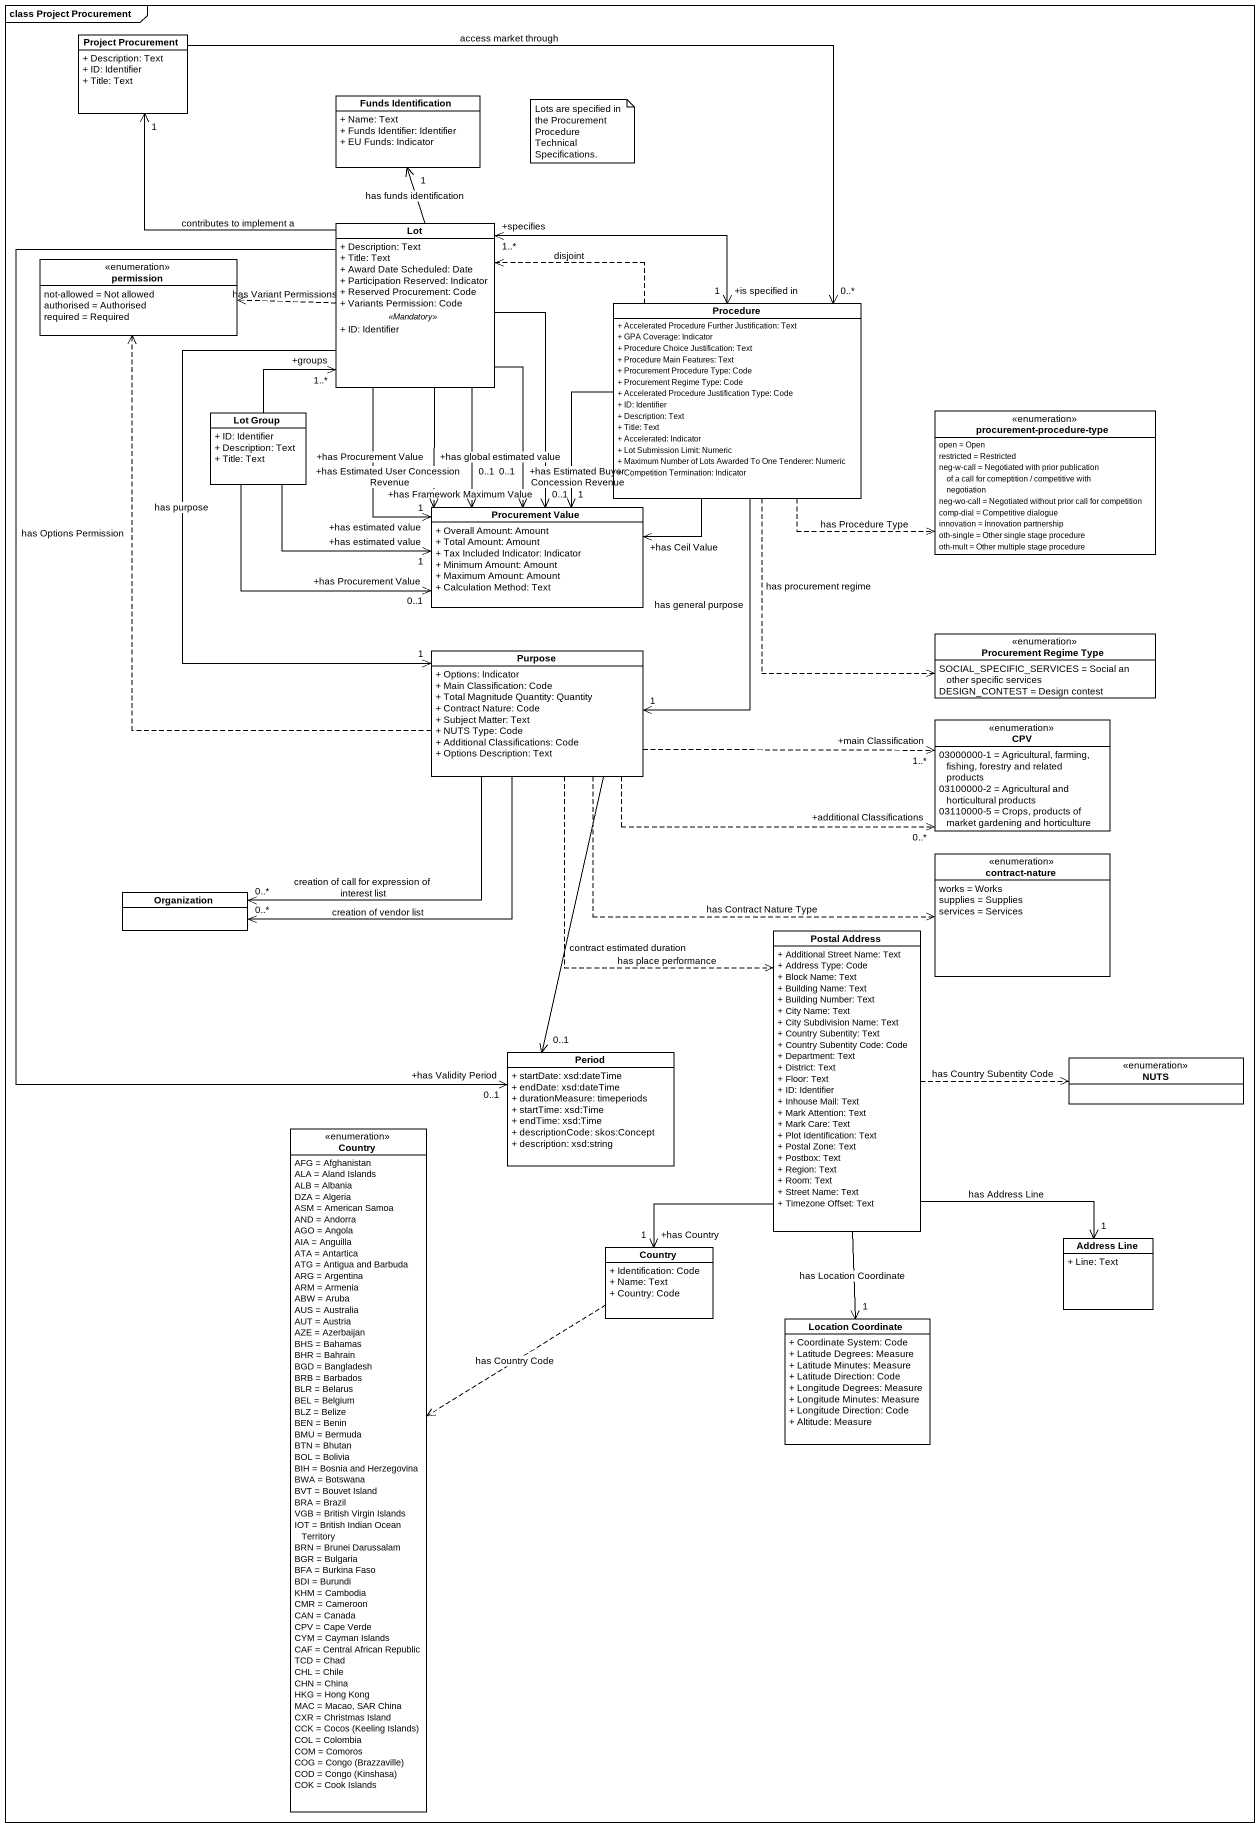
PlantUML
@startuml
mainframe class Project Procurement
hide circle
hide empty members
skinparam classAttributeIconSize 0
class "Project Procurement" as Project_Procurement {
  + Description: Text
  + ID: Identifier
  + Title: Text
}
class "Funds Identification" as Funds_Identification {
  + Name: Text
  + Funds Identifier: Identifier
  + EU Funds: Indicator
}
class Lot {
  + Description: Text
  + Title: Text
  + Award Date Scheduled: Date
  + Participation Reserved: Indicator
  + Reserved Procurement: Code
  + Variants Permission: Code
  .. <<Mandatory>> ..
  + ID: Identifier
}
enum permission {
  not-allowed = Not allowed
  authorised = Authorised
  required = Required
}
class Procedure {
  + Accelerated Procedure Further Justification: Text
  + GPA Coverage: Indicator
  + Procedure Choice Justification: Text
  + Procedure Main Features: Text
  + Procurement Procedure Type: Code
  + Procurement Regime Type: Code
  + Accelerated Procedure Justification Type: Code
  + ID: Identifier
  + Description: Text
  + Title: Text
  + Accelerated: Indicator
  + Lot Submission Limit: Numeric
  + Maximum Number of Lots Awarded To One Tenderer: Numeric
  + Competition Termination: Indicator
}
class "Lot Group" as Lot_Group {
  + ID: Identifier
  + Description: Text
  + Title: Text
}
enum "procurement-procedure-type" as procurement_procedure_type {
  open = Open
  restricted = Restricted
  neg-w-call = Negotiated with prior publication of a call for comeptition / competitive with negotiation
  neg-wo-call = Negotiated without prior call for competition
  comp-dial = Competitive dialogue
  innovation = Innovation partnership
  oth-single = Other single stage procedure
  oth-mult = Other multiple stage procedure
}
class "Procurement Value" as Procurement_Value {
  + Overall Amount: Amount
  + Total Amount: Amount
  + Tax Included Indicator: Indicator
  + Minimum Amount: Amount
  + Maximum Amount: Amount
  + Calculation Method: Text
}
enum "Procurement Regime Type" as Procurement_Regime_Type {
  SOCIAL_SPECIFIC_SERVICES = Social an other specific services
  DESIGN_CONTEST = Design contest
}
class Purpose {
  + Options: Indicator
  + Main Classification: Code
  + Total Magnitude Quantity: Quantity
  + Contract Nature: Code
  + Subject Matter: Text
  + NUTS Type: Code
  + Additional Classifications: Code
  + Options Description: Text
}
enum CPV {
  03000000-1 = Agricultural, farming, fishing, forestry and related products
  03100000-2 = Agricultural and horticultural products
  03110000-5 = Crops, products of market gardening and horticulture
}
enum "contract-nature" as contract_nature {
  works = Works
  supplies = Supplies
  services = Services
}
class Organization
class "Postal Address" as Postal_Address {
  + Additional Street Name: Text
  + Address Type: Code
  + Block Name: Text
  + Building Name: Text
  + Building Number: Text
  + City Name: Text
  + City Subdivision Name: Text
  + Country Subentity: Text
  + Country Subentity Code: Code
  + Department: Text
  + District: Text
  + Floor: Text
  + ID: Identifier
  + Inhouse Mail: Text
  + Mark Attention: Text
  + Mark Care: Text
  + Plot Identification: Text
  + Postal Zone: Text
  + Postbox: Text
  + Region: Text
  + Room: Text
  + Street Name: Text
  + Timezone Offset: Text
}
class Period {
  + startDate: xsd:dateTime
  + endDate: xsd:dateTime
  + durationMeasure: timeperiods
  + startTime: xsd:Time
  + endTime: xsd:Time
  + descriptionCode: skos:Concept
  + description: xsd:string
}
enum NUTS
enum Country {
  AFG = Afghanistan
  ALA = Aland Islands
  ALB = Albania
  DZA = Algeria
  ASM = American Samoa
  AND = Andorra
  AGO = Angola
  AIA = Anguilla
  ATA = Antartica
  ATG = Antigua and Barbuda
  ARG = Argentina
  ARM = Armenia
  ABW = Aruba
  AUS = Australia
  AUT = Austria
  AZE = Azerbaijan
  BHS = Bahamas
  BHR = Bahrain
  BGD = Bangladesh
  BRB = Barbados
  BLR = Belarus
  BEL = Belgium
  BLZ = Belize
  BEN = Benin
  BMU = Bermuda
  BTN = Bhutan
  BOL = Bolivia
  BIH = Bosnia and Herzegovina
  BWA = Botswana
  BVT = Bouvet Island
  BRA = Brazil
  VGB = British Virgin Islands
  IOT = British Indian Ocean Territory
  BRN = Brunei Darussalam
  BGR = Bulgaria
  BFA = Burkina Faso
  BDI = Burundi
  KHM = Cambodia
  CMR = Cameroon
  CAN = Canada
  CPV = Cape Verde
  CYM = Cayman Islands
  CAF = Central African Republic
  TCD = Chad
  CHL = Chile
  CHN = China
  HKG = Hong Kong
  MAC = Macao, SAR China
  CXR = Christmas Island
  {field} CCK = Cocos (Keeling Islands)
  COL = Colombia
  COM = Comoros
  {field} COG = Congo (Brazzaville)
  {field} COD = Congo (Kinshasa)
  COK = Cook Islands
}
class "Address Line" as Address_Line {
  + Line: Text
}
class "Country" as Country_2 {
  + Identification: Code
  + Name: Text
  + Country: Code
}
class "Location Coordinate" as Location_Coordinate {
  + Coordinate System: Code
  + Latitude Degrees: Measure
  + Latitude Minutes: Measure
  + Latitude Direction: Code
  + Longitude Degrees: Measure
  + Longitude Minutes: Measure
  + Longitude Direction: Code
  + Altitude: Measure
}
Project_Procurement -right-> "0..*" Procedure : access market through
Lot -up-> "1" Project_Procurement : contributes to implement a
Lot -up-> "1" Funds_Identification : has funds identification
Lot .left.> permission : has Variant Permissions
Lot "+groups\n1..*" <-- Lot_Group
Lot --> "+has Framework Maximum Value\n0..1" Procurement_Value
Lot --> "+has Procurement Value" Procurement_Value
Lot --> "+has Estimated User Concession Revenue\n0..1" Procurement_Value
Lot --> "+has Estimated Buyer Concession Revenue\n0..1" Procurement_Value
Lot --> "+has estimated value\n1" Procurement_Value
Lot --> "1" Purpose : has purpose
Procedure .left.> Lot : disjoint
Procedure "+is specified in\n1" <-left-> "+specifies\n1..*" Lot
Procedure .right.> procurement_procedure_type : has Procedure Type
Procedure --> "+has global estimated value\n1" Procurement_Value
Procedure --> "+has Ceil Value" Procurement_Value
Procedure ..> Procurement_Regime_Type : has procurement regime
Procedure --> "1" Purpose : has general purpose
Lot_Group -right-> "+has Procurement Value\n0..1" Procurement_Value
Procurement_Value "+has estimated value\n1" <-left- Lot_Group
Purpose .up.> permission : has Options Permission
Purpose .right.> "+additional Classifications\n0..*" CPV
Purpose .right.> "+main Classification\n1..*" CPV
Purpose .right.> contract_nature : has Contract Nature Type
Purpose -left-> "0..*" Organization : creation of vendor list
Purpose -left-> "0..*" Organization : creation of call for expression of interest list
Purpose ..> Postal_Address : has place performance
Purpose --> "0..1" Period : contract estimated duration
Postal_Address .right.> NUTS : has Country Subentity Code
Postal_Address --> "1" Address_Line : has Address Line
Postal_Address --> "+has Country\n1" Country_2
Postal_Address --> "1" Location_Coordinate : has Location Coordinate
Period "+has Validity Period\n0..1" <-up- Lot
Country_2 ..> Country : has Country Code
note as N1
  Lots are specified in the Procurement Procedure Technical Specifications.
end note
@enduml
